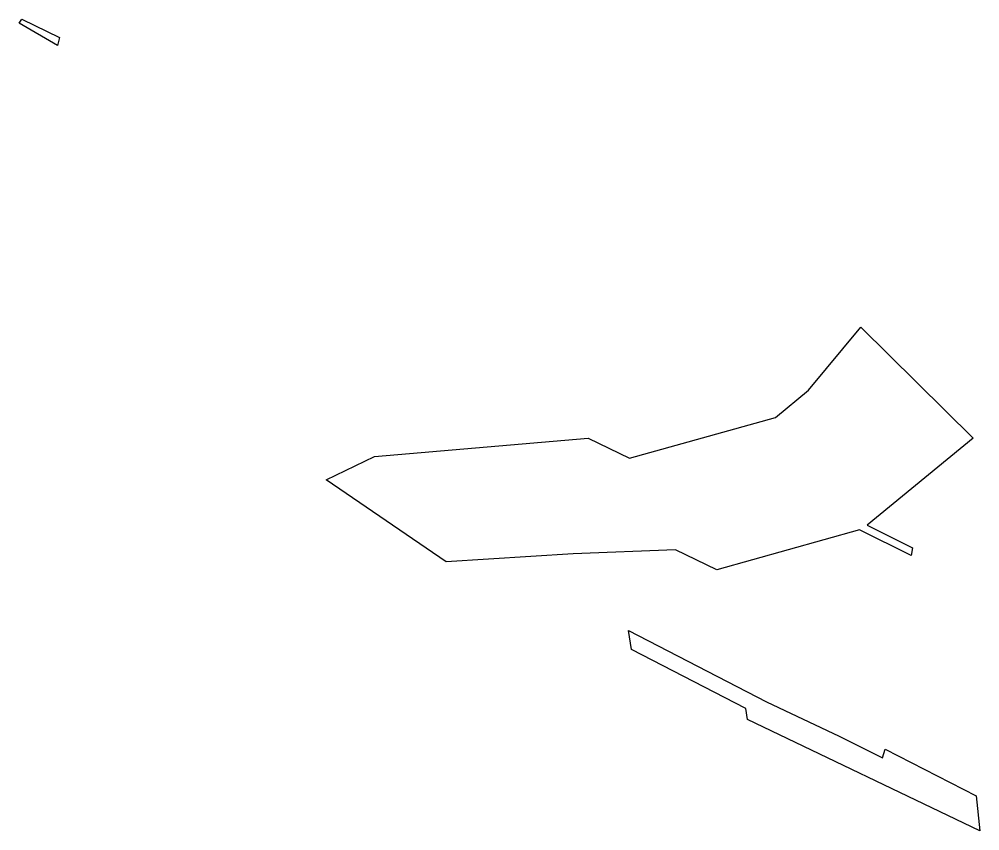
# Model space of a CAD drawing. Header units: metres. Extents: x 257270 to 257583, y 386218 to 386482.
import ezdxf

# ---------------------------------------------------------------- set-up
doc = ezdxf.new("R2010")
doc.units = ezdxf.units.M

msp = doc.modelspace()

# ---------------------------------------------------------------- linework, layer by layer
for points in [[(257283.267328, 386476.158125, -2.563357), (257282.677405, 386473.583049, 3.395587), (257270.210105, 386480.824705, 1.795458), (257271.075672, 386482.111733, -1.795223), (257283.267328, 386476.158125, -2.563357)], [(257546.099053, 386317.433399, 43.700407), (257560.8092, 386310.069364, 43.147044), (257560.379398, 386307.575175, 48.76688), (257543.626021, 386315.956101, 49.409448), (257497.16028, 386302.919988, 126.229932), (257483.692898, 386309.496578, 127.078442), (257450.460397, 386308.129263, 165.565289), (257409.086234, 386305.500746, 215.396743), (257370.133199, 386332.250728, 201.867672), (257385.759542, 386339.788969, 169.509311), (257455.334984, 386345.810319, 82.400253), (257468.802366, 386339.23373, 81.551743), (257516.248277, 386352.544833, 3.110771), (257526.987351, 386361.365495, -26.655883), (257544.008399, 386381.871945, -87.332521), (257580.609997, 386345.803232, -52.006688), (257546.099053, 386317.433399, 43.700407)], [(257582.740568, 386218.0285, 209.979653), (257507.113982, 386254.204734, 216.305722), (257506.584039, 386257.8619, 209.310357), (257469.402526, 386276.979633, 209.665959), (257468.402333, 386283.235866, 197.799609), (257513.312658, 386259.984924, 197.699483), (257536.96817, 386248.841488, 195.364453), (257551.095922, 386241.721384, 194.931493), (257551.989958, 386244.541656, 188.1391), (257581.5918, 386229.399244, 187.694543), (257582.740568, 386218.0285, 209.979653)]]:
    msp.add_polyline3d(points)

doc.saveas('drawing.dxf')
